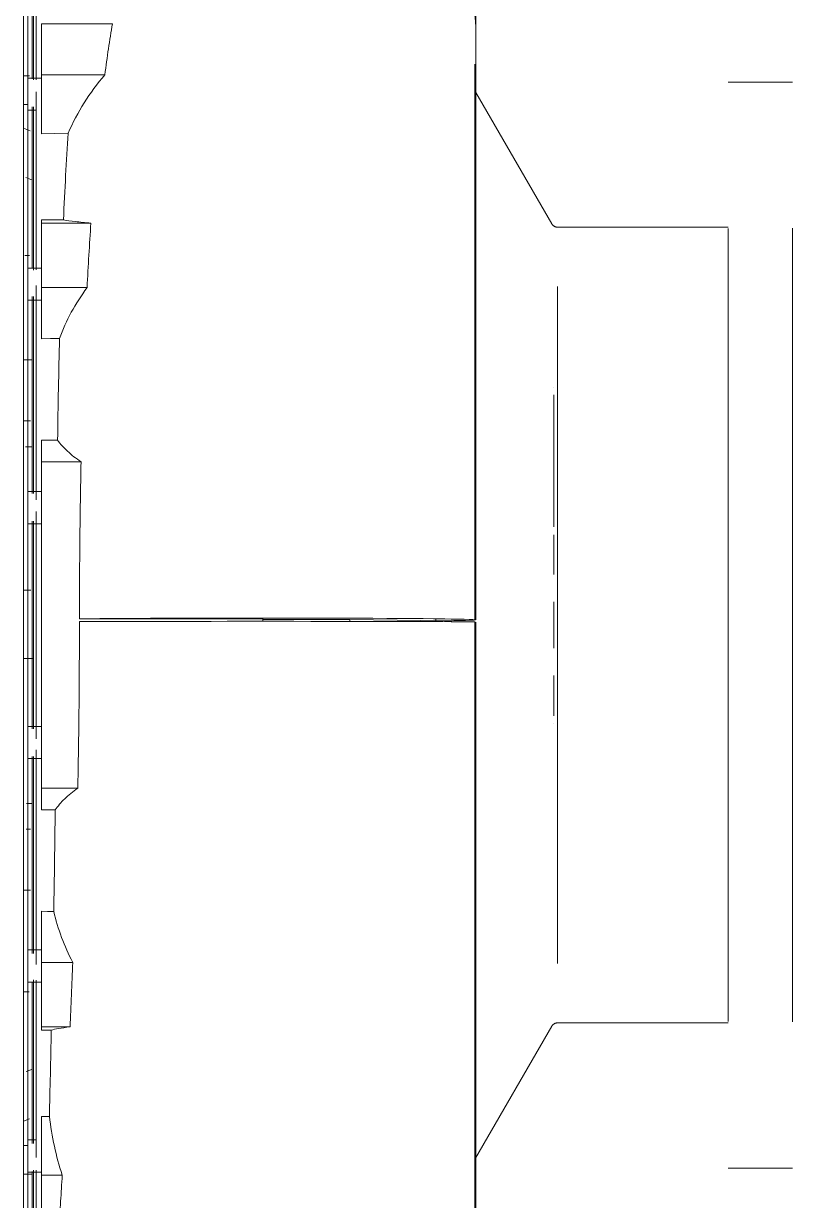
# Model space of a CAD drawing. Extents: x -181672 to 290600, y -29000 to 395522.
# Drawn here: x -159075.2 to -158788.6, y 29795.8 to 30234.7 of the extents above; entities that cross this region are included whole.
import ezdxf

# ---------------------------------------------------------------- set-up
doc = ezdxf.new("R2010")
doc.units = 0
doc.header["$LTSCALE"] = 10
doc.layers.add('XFM7P20PCW$0$M-EQPM', color=252, linetype='Continuous', lineweight=9)
doc.layers.add('XFM7P20PCW$0$M-EQPM-1', color=252, linetype='Continuous', lineweight=20)

# ---------------------------------------------------------------- blocks, each defined once
blk = doc.blocks.new('XFM7P20PCW$0$ui_Standardised Chemical Pump - Mega CPK India 3e 250-200-500_dwg_1_PART_MegaCPK_CASING48_400_0_5002_in_ASM_Mega_CPK_India_3e_250_200_500-945350-剖面 73')
at = {"layer": 'XFM7P20PCW$0$M-EQPM-1'}
for p, q in [((131136.4, 26636.75), (131136.4, 26587.29)), ((131164.88, 26608.25), (131138.4, 26608.25)), ((131138.4, 26608.25), (131138.4, 26589.16)), ((131138.4, 26608.25), (131138.4, 26602.37)), ((131138.4, 26587.26), (131138.4, 26602.37)), ((131300.04, 26386), (131300.04, 26593.19)), ((131138.4, 26589.16), (131162.05, 26589.16)), ((131138.4, 26567.22), (131138.4, 26589.16)), ((131138.4, 26567.22), (131138.4, 26585.56)), ((131136.4, 26582.83), (131136.4, 26516.46)), ((131328.68, 26533.62), (131300.38, 26582.62)), ((131138.4, 26516.38), (131138.4, 26535.07)), ((131138.4, 26533.88), (131138.4, 26535.07)), ((131156.85, 26533.88), (131138.4, 26533.88)), ((131138.4, 26533.88), (131138.4, 26509.82)), ((131394.4, 26532.37), (131330.84, 26532.37)), ((131136.4, 26510.58), (131136.4, 26430.71)), ((131138.4, 26490.77), (131138.4, 26510.71)), ((131138.4, 26509.82), (131155.44, 26509.82)), ((131138.4, 26490.77), (131138.4, 26509.82)), ((131330.84, 26510.26), (131330.84, 26384.01)), ((131329.4, 26472.42), (131329.4, 26472.42)), ((131329.4, 26420.62), (131329.4, 26469.88)), ((131329.4, 26469.88), (131329.4, 26420.62)), ((131138.4, 26430.49), (131138.4, 26452.98)), ((131138.4, 26444.84), (131138.4, 26452.98)), ((131138.4, 26323.18), (131138.4, 26444.84)), ((131153.19, 26444.84), (131138.4, 26444.84)), ((131136.4, 26426.39), (131136.4, 26341.56)), ((131138.4, 26342.36), (131138.4, 26425.66)), ((131329.4, 26402.88), (131329.4, 26417.71)), ((131329.4, 26417.71), (131329.4, 26402.88)), ((131329.4, 26384.01), (131329.4, 26392.66)), ((131329.4, 26392.66), (131329.4, 26384.01)), ((131220.9, 26386.3), (131152.57, 26386.3)), ((131220.9, 26385.27), (131220.9, 26386.3)), ((131253.39, 26386.09), (131220.9, 26386.09)), ((131253.39, 26386.09), (131253.39, 26385.64)), ((131285.4, 26385.17), (131285.4, 26386.33)), ((131285.4, 26386.33), (131288.72, 26386.28)), ((131300.04, 26385.14), (131300.04, 26065.22)), ((131329.4, 26384.01), (131329.4, 26375.36)), ((131329.4, 26375.36), (131329.4, 26384.01)), ((131330.84, 26257.76), (131330.84, 26384.01)), ((131329.4, 26365.18), (131329.4, 26350.17)), ((131329.4, 26350.17), (131329.4, 26365.18)), ((131329.4, 26347.33), (131329.4, 26347.33)), ((131136.4, 26337.42), (131136.4, 26257.43)), ((131138.4, 26315.04), (131138.4, 26337.52)), ((131138.4, 26315.04), (131138.4, 26323.18)), ((131138.4, 26323.18), (131151.98, 26323.18)), ((131138.4, 26257.3), (131138.4, 26277.25)), ((131138.4, 26258.2), (131138.4, 26277.25)), ((131150.08, 26258.2), (131138.4, 26258.2)), ((131138.4, 26258.2), (131138.4, 26234.14)), ((131136.4, 26251.55), (131136.4, 26185.43)), ((131138.4, 26232.95), (131138.4, 26251.63)), ((131138.4, 26234.14), (131149.07, 26234.14)), ((131138.4, 26232.95), (131138.4, 26234.14)), ((131300.27, 26185.2), (131328.68, 26234.4)), ((131330.84, 26235.65), (131394.4, 26235.65)), ((131138.4, 26182.46), (131138.4, 26200.8)), ((131138.4, 26178.86), (131138.4, 26200.8)), ((131136.4, 26180.7), (131136.4, 26130.59)), ((131138.4, 26165.65), (131138.4, 26180.75)), ((131146.16, 26178.86), (131138.4, 26178.86)), ((131138.4, 26178.86), (131138.4, 26159.77))]:
    blk.add_line(p, q, dxfattribs=at)
at = {"layer": 'XFM7P20PCW$0$M-EQPM-1', "flags": 128}
for points in [[(131300.31, 26626.33), (131300.31, 26617.98), (131300.31, 26606.06), (131300.31, 26593.79), (131300.31, 26582.62)], [(131300.04, 26611.56), (131300.22, 26609.17), (131300.3, 26606.77), (131300.31, 26605.9)], [(131300.31, 26385.95), (131300.31, 26394.82), (131300.31, 26403.67), (131300.31, 26412.49), (131300.31, 26421.27), (131300.31, 26429.99), (131300.31, 26438.63), (131300.31, 26447.19), (131300.31, 26455.64), (131300.31, 26463.98), (131300.31, 26472.2), (131300.31, 26480.27), (131300.31, 26488.19), (131300.31, 26495.94), (131300.31, 26503.51), (131300.31, 26510.89), (131300.31, 26518.07), (131300.31, 26525.03), (131300.31, 26531.77), (131300.31, 26538.27), (131300.31, 26544.53), (131300.31, 26550.52), (131300.31, 26556.25), (131300.31, 26561.71), (131300.31, 26566.88), (131300.31, 26571.76), (131300.31, 26576.34), (131300.31, 26580.61), (131300.31, 26584.57), (131300.31, 26588.2), (131300.31, 26591.51), (131300.31, 26594.49), (131300.31, 26597.13), (131300.31, 26599.43), (131300.31, 26601.38), (131300.31, 26602.99), (131300.31, 26604.25), (131300.31, 26605.15), (131300.31, 26605.7), (131300.31, 26605.9)], [(131300.31, 26605.9), (131300.31, 26605.72), (131300.31, 26605.19), (131300.31, 26604.3), (131300.31, 26603.06), (131300.31, 26601.47), (131300.31, 26599.54), (131300.31, 26597.26), (131300.31, 26594.63), (131300.31, 26591.67), (131300.31, 26588.38), (131300.31, 26584.76), (131300.31, 26580.82)], [(131148.38, 26567.42), (131143.39, 26567.32), (131138.4, 26567.22)], [(131138.4, 26535.07), (131142.51, 26535.06), (131146.62, 26535.06)], [(131328.68, 26533.62), (131328.73, 26533.53), (131328.78, 26533.45), (131328.84, 26533.37), (131328.9, 26533.29), (131328.97, 26533.21), (131329.03, 26533.14), (131329.1, 26533.07), (131329.18, 26533), (131329.25, 26532.94), (131329.33, 26532.88), (131329.41, 26532.82), (131329.5, 26532.76), (131329.58, 26532.71), (131329.67, 26532.66), (131329.76, 26532.62), (131329.85, 26532.57), (131329.94, 26532.54), (131330.04, 26532.5), (131330.13, 26532.47), (131330.23, 26532.45), (131330.33, 26532.42), (131330.42, 26532.4), (131330.52, 26532.39), (131330.62, 26532.38), (131330.72, 26532.37), (131330.82, 26532.37), (131330.84, 26532.37)], [(131145.15, 26490.89), (131141.77, 26490.83), (131138.4, 26490.77)], [(131138.4, 26452.98), (131141.41, 26452.96), (131144.43, 26452.93)], [(131288.72, 26385.56), (131271.06, 26385.82), (131253.39, 26386.09)], [(131300.31, 26161.57), (131300.31, 26170.9), (131300.31, 26180.58), (131300.31, 26190.58), (131300.31, 26200.9), (131300.31, 26211.5), (131300.31, 26222.38), (131300.31, 26233.53), (131300.31, 26244.91), (131300.31, 26256.51), (131300.31, 26268.32), (131300.31, 26280.31), (131300.31, 26292.47), (131300.31, 26304.77), (131300.31, 26317.2), (131300.31, 26329.74), (131300.31, 26342.37), (131300.31, 26355.06), (131300.31, 26367.8), (131300.31, 26380.56), (131300.31, 26385.12)], [(131143.55, 26315.08), (131140.97, 26315.06), (131138.4, 26315.04)], [(131138.4, 26277.25), (131140.69, 26277.21), (131142.99, 26277.17)], [(131142.1, 26232.96), (131140.25, 26232.95), (131138.4, 26232.95)], [(131330.84, 26235.65), (131330.74, 26235.65), (131330.64, 26235.64), (131330.54, 26235.63), (131330.44, 26235.62), (131330.34, 26235.6), (131330.25, 26235.58), (131330.15, 26235.55), (131330.05, 26235.52), (131329.96, 26235.49), (131329.87, 26235.45), (131329.78, 26235.41), (131329.69, 26235.37), (131329.6, 26235.32), (131329.51, 26235.27), (131329.43, 26235.21), (131329.35, 26235.16), (131329.27, 26235.09), (131329.19, 26235.03), (131329.12, 26234.96), (131329.05, 26234.89), (131328.98, 26234.82), (131328.91, 26234.74), (131328.85, 26234.66), (131328.79, 26234.58), (131328.74, 26234.5), (131328.68, 26234.42), (131328.68, 26234.4)], [(131138.4, 26200.8), (131139.89, 26200.77), (131141.37, 26200.74)], [(131300.31, 26185.84), (131300.31, 26183.25), (131300.31, 26173.48), (131300.31, 26164.05)]]:
    blk.add_lwpolyline(points, dxfattribs=at)
at = {"layer": 'XFM7P20PCW$0$M-EQPM-1'}
for centre, major_axis, ratio, start_param, end_param in [((131220.4, 26385.93), (80, 0), 0.008727, 0.09454, 2.582677), ((131220.4, 26385.93), (80, 0), 0.008727, 0.544841, 0.622368), ((131230.41, 26385.96), (70, 0), 0.008727, 5.882981, 6.139647), ((131240.31, 26385.95), (60, 0), 0.008727, 6.139647, 6.377725), ((131220.4, 26385.12), (80, 0), 0.003491, 0.09454, 2.582703), ((131405.4, 26385.31), (120, 0), 0.008727, 2.741388, 2.90584), ((131240.31, 26385.12), (60, 0), 0.003491, 6.258686, 6.377725)]:
    blk.add_ellipse(centre, major_axis=major_axis, ratio=ratio, start_param=start_param, end_param=end_param, dxfattribs=at)
for points in [[(131164.88, 26608.25), (131164.37, 26605.21), (131163.38, 26598.99), (131162.48, 26592.48), (131162.05, 26589.16)], [(131162.05, 26589.16), (131159.21, 26585.85), (131154.09, 26578.93), (131150.09, 26571.36), (131148.38, 26567.42)], [(131146.62, 26535.06), (131146.87, 26540.71), (131147.41, 26551.78), (131148.04, 26562.3), (131148.38, 26567.42)], [(131146.62, 26535.06), (131147.88, 26534.85), (131150.84, 26534.45), (131154.69, 26534.07), (131156.85, 26533.88)], [(131156.85, 26533.88), (131156.59, 26529.96), (131156.09, 26522.03), (131155.65, 26513.92), (131155.44, 26509.82)], [(131155.44, 26509.82), (131153.23, 26506.85), (131149.3, 26500.72), (131146.37, 26494.23), (131145.15, 26490.89)], [(131144.43, 26452.93), (131144.52, 26459.39), (131144.73, 26472.19), (131145, 26484.72), (131145.15, 26490.89)], [(131144.43, 26452.93), (131145.45, 26451.53), (131147.92, 26448.77), (131151.28, 26446.13), (131153.19, 26444.84)], [(131153.19, 26444.84), (131152.99, 26435.21), (131152.69, 26415.77), (131152.58, 26396.13), (131152.57, 26386.3)], [(131151.98, 26323.18), (131152.11, 26329.98), (131152.33, 26343.68), (131152.53, 26364.43), (131152.57, 26378.32), (131152.57, 26385.27)], [(131151.98, 26323.18), (131150.12, 26321.89), (131146.85, 26319.24), (131144.5, 26316.49), (131143.55, 26315.08)], [(131142.99, 26277.17), (131143.1, 26283.33), (131143.3, 26295.83), (131143.47, 26308.62), (131143.55, 26315.08)], [(131142.99, 26277.17), (131143.77, 26273.91), (131145.73, 26267.48), (131148.5, 26261.26), (131150.08, 26258.2)], [(131150.08, 26258.2), (131149.92, 26254.1), (131149.6, 26245.99), (131149.25, 26238.06), (131149.07, 26234.14)], [(131141.37, 26200.74), (131141.49, 26205.82), (131141.73, 26216.29), (131141.98, 26227.32), (131142.1, 26232.96)], [(131149.07, 26234.14), (131147.45, 26233.95), (131144.67, 26233.56), (131142.8, 26233.16), (131142.1, 26232.96)], [(131141.37, 26200.74), (131141.82, 26197.04), (131143.06, 26189.69), (131145.01, 26182.45), (131146.16, 26178.86)], [(131146.16, 26178.86), (131145.97, 26175.54), (131145.57, 26169.04), (131145.19, 26162.81), (131145, 26159.77)]]:
    blk.add_open_spline(points, degree=3, dxfattribs=at)
blk = doc.blocks.new('XFM7P20PCW$0$ui_Standardised Chemical Pump - Mega CPK India 3e 250-200-500_dwg_2_PART_casing_cover_34_in_ASM_Mega_CPK_India_3e_250_200_500-945351-剖面 73')
at = {"layer": 'XFM7P20PCW$0$M-EQPM-1'}
for p, q in [((131131.74, 26384.01), (131131.74, 26677.98)), ((131133.4, 26384.01), (131133.4, 26675.72)), ((131133.4, 26384.01), (131133.4, 26651.64)), ((131135, 26629.62), (131135, 26587.73)), ((131135.4, 26587.73), (131135.4, 26629.62)), ((131135.4, 26629.62), (131135.4, 26587.73)), ((131135.4, 26587.91), (131135.4, 26629.5)), ((131135.4, 26629.5), (131135.4, 26587.91)), ((131135.4, 26628.3), (131135.4, 26588.8)), ((131135.4, 26588.83), (131135.4, 26628.3)), ((131135.4, 26627.98), (131135.4, 26587.34)), ((131135.4, 26587.35), (131135.4, 26627.9)), ((131131.74, 26588.83), (131133.96, 26588.83)), ((131133.96, 26588.8), (131131.74, 26588.8)), ((131138.4, 26588), (131133.4, 26588)), ((131135.4, 26587.65), (131135.4, 26588.83)), ((131135.4, 26587.64), (131135.4, 26588.8)), ((131133.4, 26582.75), (131133.4, 26582)), ((131131.74, 26578.13), (131133.4, 26578.13)), ((131131.74, 26578.13), (131133.4, 26578.13)), ((131133.4, 26576), (131136.4, 26576)), ((131135, 26577.3), (131135, 26517.05)), ((131135.4, 26517.05), (131135.4, 26577.3)), ((131135.4, 26577.3), (131135.4, 26571.15)), ((131135.4, 26571.07), (131135.4, 26577.17)), ((131135.4, 26577.17), (131135.4, 26517.05)), ((131135.4, 26577.12), (131135.4, 26567.83)), ((131135.4, 26570.48), (131135.4, 26577.11)), ((131135.4, 26542.12), (131135.4, 26576.8)), ((131135.4, 26570.32), (131135.4, 26576.8)), ((131131.74, 26569.32), (131134.17, 26568.33)), ((131135.4, 26567.83), (131135.4, 26539.19)), ((131135.4, 26522.48), (131135.4, 26560.89)), ((131135.4, 26560.89), (131135.4, 26522.5)), ((131135.4, 26559.92), (131135.4, 26539.45)), ((131135.4, 26542.12), (131135.4, 26559.92)), ((131135.08, 26549.94), (131132.58, 26550.96)), ((131135.4, 26521.77), (131135.4, 26549.81)), ((131135.4, 26549.81), (131135.4, 26516.54)), ((131135.4, 26549.44), (131135.4, 26521.79)), ((131135.4, 26521.95), (131135.4, 26549.44)), ((131135.4, 26536), (131135.4, 26542.12)), ((131135.4, 26536), (131135.4, 26542.12)), ((131135.4, 26539.45), (131135.4, 26529.02)), ((131135.4, 26539.19), (131135.4, 26529.02)), ((131135.4, 26529.02), (131135.4, 26535.65)), ((131135.4, 26529.02), (131135.4, 26535.65)), ((131132.16, 26521.77), (131134.01, 26521.77)), ((131135.4, 26521.77), (131135.4, 26516.32)), ((131138.4, 26517.13), (131133.4, 26517.13)), ((131133.4, 26505.13), (131138.4, 26505.13)), ((131135, 26506.49), (131135, 26433.09)), ((131135.4, 26437.75), (131135.4, 26506.52)), ((131135.4, 26506.52), (131135.4, 26433.08)), ((131135.4, 26433.09), (131135.4, 26506.49)), ((131135.4, 26506.49), (131135.4, 26437.76)), ((131135.4, 26437.82), (131135.4, 26506)), ((131135.4, 26505.99), (131135.4, 26433.08)), ((131135.4, 26505.93), (131135.4, 26482.86)), ((131135.4, 26482.86), (131135.4, 26505.93)), ((131131.74, 26482.86), (131135, 26482.86)), ((131131.74, 26482.86), (131135, 26482.86)), ((131135.4, 26482.86), (131135.4, 26460.17)), ((131135.4, 26460.17), (131135.4, 26482.86)), ((131131.74, 26460.17), (131134.28, 26460.17)), ((131131.74, 26460.17), (131134.28, 26460.17)), ((131135.4, 26460.17), (131135.4, 26450.52)), ((131135.4, 26450.52), (131135.4, 26460.17)), ((131132.49, 26450.52), (131135.08, 26450.52)), ((131132.49, 26450.52), (131135.08, 26450.52)), ((131135.4, 26450.52), (131135.4, 26433.11)), ((131135.4, 26437.86), (131135.4, 26450.52)), ((131138.4, 26433.81), (131133.4, 26433.81)), ((131133.4, 26421.81), (131138.4, 26421.81)), ((131135, 26422.76), (131135, 26384.01)), ((131135.4, 26422.76), (131135.4, 26384.01)), ((131135.4, 26384.01), (131135.4, 26422.76)), ((131135.4, 26422.63), (131135.4, 26397.01)), ((131135.4, 26422.63), (131135.4, 26397.01)), ((131134.48, 26397.01), (131131.74, 26397.01)), ((131131.74, 26397.01), (131134.48, 26397.01)), ((131131.74, 26384.01), (131131.74, 26111.52)), ((131133.4, 26384.01), (131133.4, 26116.38)), ((131133.4, 26135.22), (131133.4, 26384.01)), ((131135, 26345.26), (131135, 26384.01)), ((131135.4, 26345.26), (131135.4, 26384.01)), ((131135.4, 26345.26), (131135.4, 26384.01)), ((131131.74, 26371.51), (131135.4, 26371.51)), ((131135.4, 26371.51), (131131.74, 26371.51)), ((131135.4, 26371.51), (131135.4, 26345.39)), ((131135.4, 26371.51), (131135.4, 26345.39)), ((131138.4, 26346.21), (131133.4, 26346.21)), ((131133.4, 26334.21), (131138.4, 26334.21)), ((131135, 26261.53), (131135, 26334.93)), ((131135.4, 26261.5), (131135.4, 26334.94)), ((131135.4, 26334.94), (131135.4, 26262.02)), ((131135.4, 26261.53), (131135.4, 26334.93)), ((131135.4, 26334.91), (131135.4, 26317.5)), ((131135.4, 26330.27), (131135.4, 26261.5)), ((131135.4, 26330.26), (131135.4, 26261.53)), ((131135.4, 26262.03), (131135.4, 26330.2)), ((131135.4, 26330.17), (131135.4, 26317.5)), ((131132.79, 26317.5), (131135.08, 26317.5)), ((131132.79, 26317.5), (131135.08, 26317.5)), ((131135.4, 26317.5), (131135.4, 26307.85)), ((131135.4, 26317.5), (131135.4, 26307.85)), ((131134.28, 26307.85), (131132.77, 26307.85)), ((131132.77, 26307.85), (131134.28, 26307.85)), ((131135.4, 26285.16), (131135.4, 26307.85)), ((131135.4, 26307.85), (131135.4, 26285.16)), ((131131.74, 26285.16), (131134.33, 26285.16)), ((131131.74, 26285.16), (131134.33, 26285.16)), ((131135.4, 26262.09), (131135.4, 26285.16)), ((131135.4, 26285.16), (131135.4, 26262.09)), ((131138.4, 26262.89), (131133.4, 26262.89)), ((131133.4, 26250.89), (131138.4, 26250.89)), ((131135, 26190.72), (131135, 26250.97)), ((131135.4, 26251.7), (131135.4, 26247.22)), ((131135.4, 26251.48), (131135.4, 26218.58)), ((131135.4, 26190.72), (131135.4, 26250.97)), ((131135.4, 26190.85), (131135.4, 26250.97)), ((131133.88, 26247.22), (131131.74, 26247.22)), ((131135.4, 26218.58), (131135.4, 26247.22)), ((131135.4, 26246.23), (131135.4, 26218.21)), ((131135.4, 26218.21), (131135.4, 26246.06)), ((131135.4, 26245.54), (131135.4, 26207.12)), ((131135.4, 26245.52), (131135.4, 26207.13)), ((131135.4, 26239), (131135.4, 26228.57)), ((131135.4, 26225.89), (131135.4, 26239)), ((131135.4, 26239), (131135.4, 26228.83)), ((131135.4, 26225.89), (131135.4, 26239)), ((131135.4, 26208.09), (131135.4, 26228.83)), ((131135.4, 26228.57), (131135.4, 26200.53)), ((131135.4, 26191.22), (131135.4, 26225.89)), ((131135.4, 26208.09), (131135.4, 26225.89)), ((131132.72, 26217.48), (131135.08, 26218.45)), ((131133.93, 26199.93), (131131.74, 26199.03)), ((131135.4, 26200.53), (131135.4, 26190.91)), ((131135.4, 26191.22), (131135.4, 26197.7)), ((131135.4, 26190.9), (131135.4, 26197.55)), ((131135.4, 26196.94), (131135.4, 26190.85)), ((131135.4, 26196.87), (131135.4, 26190.72)), ((131131.74, 26189.89), (131133.4, 26189.89)), ((131131.74, 26189.89), (131133.4, 26189.89)), ((131136.4, 26192.02), (131133.4, 26192.02)), ((131133.4, 26180.02), (131138.4, 26180.02)), ((131135, 26138.4), (131135, 26180.28)), ((131135.4, 26140.04), (131135.4, 26180.68)), ((131135.4, 26180.66), (131135.4, 26140.12)), ((131135.4, 26179.22), (131135.4, 26180.38)), ((131135.4, 26179.19), (131135.4, 26180.37)), ((131135.4, 26180.28), (131135.4, 26138.4)), ((131135.4, 26138.4), (131135.4, 26180.28)), ((131135.4, 26180.11), (131135.4, 26138.52)), ((131135.4, 26138.52), (131135.4, 26180.11)), ((131131.74, 26179.22), (131135.07, 26179.22)), ((131131.74, 26179.19), (131135.07, 26179.19)), ((131135.4, 26139.72), (131135.4, 26179.22)), ((131135.4, 26179.19), (131135.4, 26139.72))]:
    blk.add_line(p, q, dxfattribs=at)
at = {"layer": 'XFM7P20PCW$0$M-EQPM-1', "flags": 128}
for points in [[(131133.4, 26384.01), (131133.4, 26395.74), (131133.4, 26407.45), (131133.4, 26419.13), (131133.4, 26430.74), (131133.4, 26442.29), (131133.4, 26453.74), (131133.4, 26465.08), (131133.4, 26476.29), (131133.4, 26487.35), (131133.4, 26498.24), (131133.4, 26508.96), (131133.4, 26519.47), (131133.4, 26529.77), (131133.4, 26539.83), (131133.4, 26549.64), (131133.4, 26559.19), (131133.4, 26568.46), (131133.4, 26577.44), (131133.4, 26586.1), (131133.4, 26594.44), (131133.4, 26602.45), (131133.4, 26610.1)], [(131133.4, 26163.47), (131133.4, 26171.38), (131133.4, 26179.64), (131133.4, 26188.21), (131133.4, 26197.11), (131133.4, 26206.3), (131133.4, 26215.77), (131133.4, 26225.52), (131133.4, 26235.51), (131133.4, 26245.75), (131133.4, 26256.21), (131133.4, 26266.87), (131133.4, 26277.71), (131133.4, 26288.73), (131133.4, 26299.9), (131133.4, 26311.21), (131133.4, 26322.63), (131133.4, 26334.15), (131133.4, 26345.75), (131133.4, 26357.41), (131133.4, 26369.12), (131133.4, 26380.84), (131133.4, 26384.01)]]:
    blk.add_lwpolyline(points, dxfattribs=at)
blk = doc.blocks.new('XFM7P20PCW$0$ui_Standardised Chemical Pump - Mega CPK India 3e 250-200-500_dwg_6_PART_Flange_EN1092_1_PN16_DN250_in_ASM_Mega_CPK_India_3e_250_200_500-945355-剖面 73')
at = {"layer": 'XFM7P20PCW$0$M-EQPM-1'}
for p, q in [((131418.4, 26586.51), (131394.4, 26586.51)), ((131394.4, 26384.01), (131394.4, 26531.9)), ((131418.4, 26384.01), (131418.4, 26531.99)), ((131418.4, 26531.76), (131418.4, 26384.01)), ((131394.4, 26384.01), (131394.4, 26236.12)), ((131418.4, 26384.01), (131418.4, 26236.03)), ((131418.4, 26236.26), (131418.4, 26384.01)), ((131394.4, 26338.07), (131394.4, 26347.26)), ((131394.4, 26347.26), (131394.4, 26338.07)), ((131418.4, 26338.07), (131418.4, 26347.26)), ((131418.4, 26347.26), (131418.4, 26338.07)), ((131394.4, 26181.51), (131418.4, 26181.51))]:
    blk.add_line(p, q, dxfattribs=at)
blk = doc.blocks.new('XFM7P20PCW$0$ui_Standardised Chemical Pump - Mega CPK India 3e 250-200-500_dwg-945349-剖面 73')
for name in ['XFM7P20PCW$0$ui_Standardised Chemical Pump - Mega CPK India 3e 250-200-500_dwg_1_PART_MegaCPK_CASING48_400_0_5002_in_ASM_Mega_CPK_India_3e_250_200_500-945350-剖面 73', 'XFM7P20PCW$0$ui_Standardised Chemical Pump - Mega CPK India 3e 250-200-500_dwg_2_PART_casing_cover_34_in_ASM_Mega_CPK_India_3e_250_200_500-945351-剖面 73', 'XFM7P20PCW$0$ui_Standardised Chemical Pump - Mega CPK India 3e 250-200-500_dwg_6_PART_Flange_EN1092_1_PN16_DN250_in_ASM_Mega_CPK_India_3e_250_200_500-945355-剖面 73']:
    blk.add_blockref(name, (0, 0))
blk = doc.blocks.new('XFM7P20PCW$0$ui_Standardised Chemical Pump - _D_Standardised Chemical Pump_MCPK250-200-500 CC XME 15204A-945604-剖面 73')
blk.add_blockref('XFM7P20PCW$0$ui_Standardised Chemical Pump - Mega CPK India 3e 250-200-500_dwg-945349-剖面 73', (0, 0))
blk = doc.blocks.new('XFM7P20PCW')
at = {"layer": 'XFM7P20PCW$0$M-EQPM'}
blk.add_blockref('XFM7P20PCW$0$ui_Standardised Chemical Pump - _D_Standardised Chemical Pump_MCPK250-200-500 CC XME 15204A-945604-剖面 73', (-290206.96401, 3626.41844), dxfattribs=at)

msp = doc.modelspace()

# ---------------------------------------------------------------- block references
msp.add_blockref('XFM7P20PCW', (0, 0))

doc.saveas('drawing.dxf')
